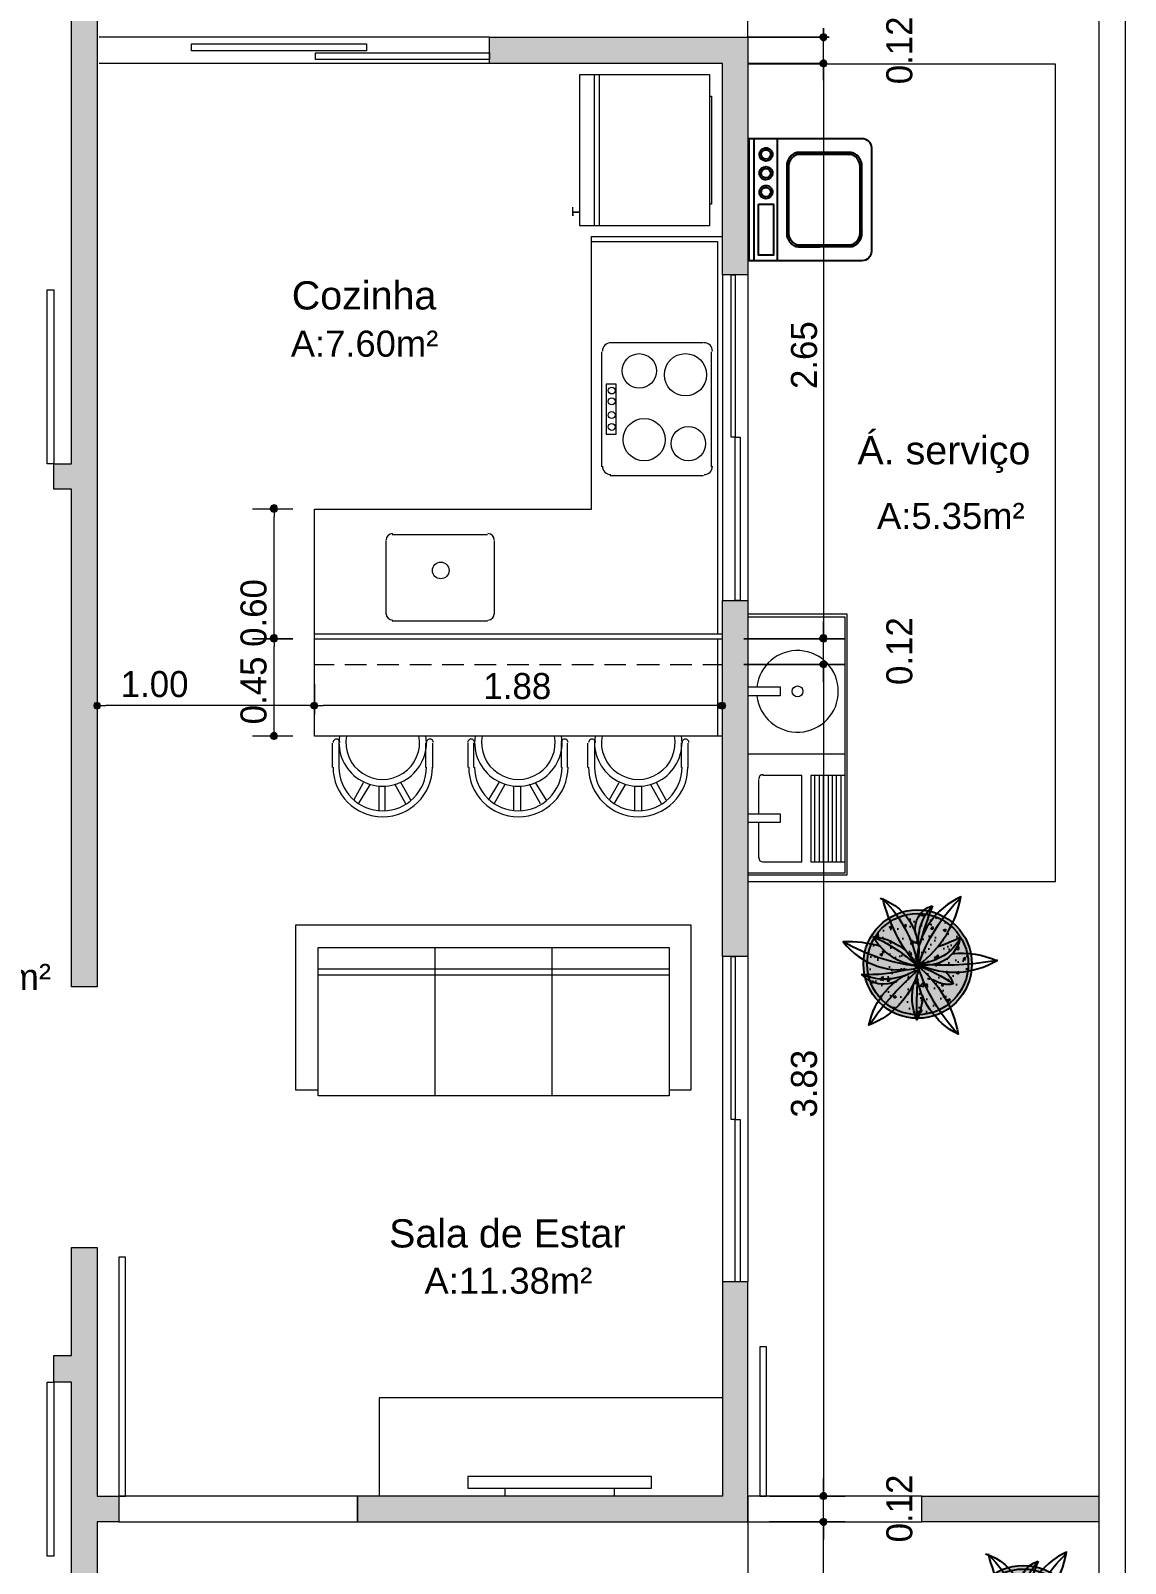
# Model space of a CAD drawing. Header units: millimetres. Extents: x 21 to 236, y 15 to 64.
# Drawn here: x 43.55 to 48.6, y 34.58 to 41.65 of the extents above; entities that cross this region are included whole.
import ezdxf

# ---------------------------------------------------------------- set-up
doc = ezdxf.new("R2010")
doc.units = ezdxf.units.MM
for name, color, linetype in [('AI-Hatch mob', 254, 'Continuous'), ('AI-Paisagismo', 95, 'Continuous'), ('AI-Produção', 1, 'Continuous'), ('MOBIL', 7, 'Continuous'), ('PDF_0', 210, 'Continuous'), ('PDF_Cota', 90, 'Continuous'), ('PDF_Desnível', 7, 'Continuous'), ('PDF_Enchimento de Parede', 8, 'Continuous'), ('PDF_Esquadria', 7, 'Continuous'), ('PDF_Hidráulico', 150, 'Continuous'), ('PDF_Mobiliário', 61, 'Continuous'), ('PDF_Parede', 7, 'Continuous'), ('PDF_Soleira', 7, 'Continuous'), ('PDF_Terreno', 7, 'Continuous'), ('PDF_Text', 70, 'Continuous')]:
    doc.layers.add(name, color=color, linetype=linetype)
doc.styles.add('PDF Arial', font='arial.ttf')
doc.styles.add('PDF Comic Sans MS', font='comic.ttf')

# ---------------------------------------------------------------- blocks, each defined once
blk = doc.blocks.new('Arbusto1')
at = {"flags": 128}
blk.add_lwpolyline([(0.0576, 0.1576, 0.135862), (0.0236, 0.3544, 0.247326), (0.0118, 0.0118, -0.188686), (0.3071, 0.2008, -0.277493), (0.0259, 0.0008)], format="xyb", dxfattribs=at)
for points in [[(0.0091, 0.0033, 0.186418), (-0.2953, 0.1772, 0.252114), (-0.031, 0.0013)], [(0.0949, -0.1546, -0.085889), (0.1181, -0.3189, -0.299002), (0, 0.0118, 0.249413), (-0.2481, -0.2126, 0.265564), (-0.0118, 0, 0.265564)], [(-0.2449, -0.2091, 0.066822), (-0.007, 0.0135, 0.066822)], [(-0.1227, 0.0246, 0.10007), (-0.2296, -0.0018, 0.179323), (-0.0616, -0.0104, 0.179323)], [(0.3071, -0.1536, 0.404034), (0, 0, 0.404034)], [(0.0118, 0, 0.112321), (0.3071, -0.1417, 0.112321)], [(-0.0072, -0.0414, 0.083152), (-0.0261, -0.2395, -0.207321), (-0.0239, -0.0287)]]:
    blk.add_lwpolyline(points, format="xyb")
for centre, radius, start, end in [((1.2335, 0.1484), 1.2256, 170.23998, 186.11478), ((0.2538, 0.7945), 0.8262, 228.57445, 252.38422), ((0.03, 0.1395), 0.1067, 169.11662, 218.95559), ((-0.0981, 0.059), 0.1033, 42.83737, 76.97864), ((-0.5699, -0.2041), 0.6149, 20.51384, 36.02424), ((0.1574, 0.0502), 0.1474, 101.42671, 190.98767), ((-0.2383, 0.7068), 0.7406, 289.63177, 316.94159), ((0.2445, 0.0008), 0.2283, 121.90552, 175.18589), ((0.8018, -0.124), 0.7452, 154.68532, 162.45009), ((0.1141, 0.2293), 0.2181, 261.63887, 315.62551), ((-0.3455, 1.5689), 1.6141, 286.3355, 292.41502), ((0.1687, 0.103), 0.1052, 257.35568, 344.35325), ((-0.2218, 2.1799), 2.1818, 269.91003, 274.50199), ((-0.1107, -0.2158), 0.2515, 6.50728, 62.3609), ((0.8521, 0.1207), 0.8546, 188.09589, 210.72258), ((0.2627, 0.0386), 0.2575, 188.55522, 241.3289), ((-0.4512, -0.4544), 0.6475, 24.75992, 44.64728), ((-0.3148, 0.1946), 0.3742, 330.76974, 331.93672), ((-0.0726, -0.5233), 0.5357, 46.14832, 80.37107), ((-0.039, 0.0482), 0.1322, 320.02915, 321.13948), ((-0.039, 0.0482), 0.1435, 320.56864, 320.63136), ((-0.039, 0.0482), 0.1549, 320.00462, 321.09436), ((0.0632, -0.1424), 0.1335, 154.5276, 228.0163)]:
    blk.add_arc(centre, radius, start, end)
blk = doc.blocks.new('vaso diâmetro 50cm')
at = {"layer": 'AI-Hatch mob'}
h = blk.add_hatch(color=31, dxfattribs=at)
edge = h.paths.add_edge_path()
edge.add_arc((0, -0.25), 0.25, 0, 360)
edge = h.paths.add_edge_path(flags=16)
edge.add_arc((0, -0.25), 0.2333, 0, 360)
at = {"layer": 'AI-Hatch mob', "ltscale": 3, "true_color": 0xa0784b}
h = blk.add_hatch(dxfattribs=at)
h.set_pattern_fill('AR-CONC,_O', color=35, scale=0.000684224)
h.set_pattern_definition([(50, (-0.23333, -0.48333), (0.124655, -0.010906), [0.013034, -0.14338]), (355, (-0.23333, -0.48333), (-0.024114, 0.130726), [0.010428, -0.114703]), (100.45, (-0.22295, -0.48424), (0.100542, 0.11982), [0.011078, -0.121853]), (46.184, (-0.23333, -0.44857), (0.18548, -0.028766), [0.01955, -0.21507]), (96.636, (-0.21788, -0.45097), (0.16244, 0.169294), [0.016616, -0.18278]), (351.184, (-0.23333, -0.44857), (0.16244, 0.169294), [0.01564, -0.172055]), (21, (-0.21595, -0.45726), (0.103739, -0.069973), [0.013034, -0.14338]), (326, (-0.21595, -0.45726), (0.042286, 0.126026), [0.010428, -0.114703]), (71.451, (-0.20731, -0.4631), (0.146025, 0.056054), [0.011078, -0.121853]), (37.5, (-0.233333, -0.483333), (0.0021133, 0.0578546), [0, -0.113313, 0, -0.116441, 0, -0.115138]), (7.5, (-0.233333, -0.483333), (0.0457196, 0.068546), [0, -0.066389, 0, -0.110706, 0, -0.0438827]), (327.5, (-0.27209, -0.483333), (0.0927743, -0.0039197), [0, -0.043448, 0, -0.1355585, 0, -0.1798756]), (317.5, (-0.28947, -0.48333), (0.101354, 0.017397), [0, -0.056483, 0, -0.090025, 0, -0.127738])])
edge = h.paths.add_edge_path()
edge.add_arc((0, -0.25), 0.2333, 0, 360)
at = {"layer": 'AI-Hatch mob'}
blk.add_hatch(color=255, dxfattribs=at).paths.add_polyline_path([(0.2333, -0.25, 1), (-0.2333, -0.25, 1)])
for radius in [0.25, 0.2333]:
    blk.add_circle((0, -0.25), radius)
at = {"layer": 'AI-Paisagismo', "xscale": -1.051555555555648, "yscale": 1.051555555555264, "zscale": 1.051555555555563, "rotation": 271.0386537856739}
blk.add_blockref('Arbusto1', (-0.0061, -0.2662), dxfattribs=at)
blk = doc.blocks.new('MLR')
at = {"color": 0}
for points in [[(0.282, 0), (-0.282, 0), (-0.282, -0.5206), (-0.282, -0.5207, 0.414208), (-0.2386, -0.564), (-0.2386, -0.564), (-0.2386, -0.564), (0.2386, -0.564), (0.2386, -0.564, 0.414208), (0.282, -0.5206), (0.282, -0.5206)], [(-0.2083, -0.0477), (-0.2083, -0.0477, 0.414214), (-0.2386, -0.0781), (-0.2386, -0.0781), (-0.2386, -0.0781, 0.414222), (-0.2083, -0.1085), (-0.2083, -0.1085), (-0.2083, -0.1085, 0.414205), (-0.1779, -0.0781), (-0.1779, -0.0781), (-0.1779, -0.0781), (-0.1779, -0.0781, 0.414205), (-0.2083, -0.0477), (-0.2083, -0.0477), (-0.2083, -0.0477)], [(-0.2083, -0.0564), (-0.2083, -0.0564, 0.414214), (-0.23, -0.0781), (-0.23, -0.0781), (-0.23, -0.0781, 0.414225), (-0.2083, -0.0998), (-0.2083, -0.0998), (-0.2083, -0.0998, 0.414202), (-0.1866, -0.0781), (-0.1866, -0.0781), (-0.1866, -0.0781), (-0.1866, -0.0781, 0.414202), (-0.2083, -0.0564), (-0.2083, -0.0564), (-0.2083, -0.0564)], [(-0.1215, -0.0477), (-0.1215, -0.0477, 0.414214), (-0.1519, -0.0781), (-0.1519, -0.0781), (-0.1519, -0.0781, 0.414222), (-0.1215, -0.1085), (-0.1215, -0.1085), (-0.1215, -0.1085, 0.414205), (-0.0911, -0.0781), (-0.0911, -0.0781), (-0.0911, -0.0781, 0.414214), (-0.1215, -0.0477), (-0.1215, -0.0477)], [(-0.1215, -0.0564), (-0.1215, -0.0564, 0.414202), (-0.1432, -0.0781), (-0.1432, -0.0781), (-0.1432, -0.0781), (-0.1432, -0.0781, 0.414202), (-0.1215, -0.0998), (-0.1215, -0.0998), (-0.1215, -0.0998), (-0.1215, -0.0998, 0.414202), (-0.0998, -0.0781), (-0.0998, -0.0781), (-0.0998, -0.0781, 0.414214), (-0.1215, -0.0564), (-0.1215, -0.0564)], [(-0.0347, -0.0477), (-0.0347, -0.0477, 0.414214), (-0.0651, -0.0781), (-0.0651, -0.0781), (-0.0651, -0.0781, 0.414222), (-0.0347, -0.1085), (-0.0347, -0.1085), (-0.0347, -0.1085, 0.414205), (-0.0043, -0.0781), (-0.0043, -0.0781), (-0.0043, -0.0781, 0.414214), (-0.0347, -0.0477), (-0.0347, -0.0477)], [(-0.0347, -0.0564), (-0.0347, -0.0564, 0.414214), (-0.0564, -0.0781), (-0.0564, -0.0781), (-0.0564, -0.0781, 0.414225), (-0.0347, -0.0998), (-0.0347, -0.0998), (-0.0347, -0.0998, 0.414202), (-0.013, -0.0781), (-0.013, -0.0781), (-0.013, -0.0781), (-0.013, -0.0781, 0.414202), (-0.0347, -0.0564), (-0.0347, -0.0564), (-0.0347, -0.0564)]]:
    blk.add_lwpolyline(points, format="xyb", close=True, dxfattribs=at)
for points in [[(-0.282, 0), (-0.282, -0.0217), (0.282, -0.0217), (0.282, 0)], [(-0.282, 0), (-0.282, -0.1302), (0.282, -0.1302), (0.282, 0)], [(0.0217, -0.0434), (0.0217, -0.1128), (0.256, -0.1128), (0.256, -0.0434)]]:
    blk.add_lwpolyline(points, close=True, dxfattribs=at)
for points in [[(-0.2169, -0.4629), (-0.2169, -0.463), (-0.2169, -0.4631), (-0.2168, -0.4772), (-0.2084, -0.4916), (-0.1994, -0.5045), (-0.1855, -0.5124), (-0.1693, -0.5205), (-0.1501, -0.5207), (-0.1443, -0.5206), (-0.0037, -0.5207), (0.1405, -0.5206), (0.1501, -0.5207), (0.168, -0.5206), (0.184, -0.5132), (0.1988, -0.5051), (0.2075, -0.4929), (0.2169, -0.4784), (0.2169, -0.453), (0.2169, -0.3413), (0.217, -0.2354), (0.2168, -0.2162), (0.2084, -0.2027), (0.2001, -0.1901), (0.1847, -0.1814), (0.1684, -0.1736), (0.1501, -0.1735), (0.1443, -0.1736), (0.0037, -0.1735), (-0.1405, -0.1736), (-0.1501, -0.1735), (-0.168, -0.1736), (-0.184, -0.181), (-0.1988, -0.1891), (-0.2075, -0.2013), (-0.2169, -0.2158), (-0.2169, -0.2383), (-0.2169, -0.3529), (-0.2169, -0.4615), (-0.2169, -0.4622), (-0.2169, -0.4629)], [(-0.2083, -0.4608), (-0.2083, -0.4609), (-0.2083, -0.4609), (-0.2082, -0.4738), (-0.2006, -0.4861), (-0.1926, -0.4978), (-0.1789, -0.5052), (-0.1646, -0.5119), (-0.1479, -0.512), (-0.1347, -0.512), (0.0038, -0.512), (0.1385, -0.512), (0.1479, -0.512), (0.1646, -0.5119), (0.1783, -0.5055), (0.1915, -0.4987), (0.2002, -0.4867), (0.2082, -0.4738), (0.2083, -0.451), (0.2083, -0.3414), (0.2083, -0.2375), (0.2081, -0.2197), (0.2002, -0.2075), (0.1926, -0.1964), (0.1789, -0.189), (0.1646, -0.1823), (0.1479, -0.1822), (0.1347, -0.1822), (-0.0038, -0.1822), (-0.1385, -0.1822), (-0.1479, -0.1822), (-0.1642, -0.1823), (-0.1786, -0.1889), (-0.1919, -0.1961), (-0.2, -0.2072), (-0.208, -0.2198), (-0.2083, -0.2372), (-0.2083, -0.35), (-0.2083, -0.4594), (-0.2083, -0.4601), (-0.2083, -0.4608)]]:
    blk.add_open_spline(points, degree=2, knots=[0, 0, 0, 1, 1, 2, 3, 4, 5, 6, 7, 8, 9, 10, 11, 12, 13, 14, 15, 16, 17, 18, 19, 20, 21, 22, 23, 24, 25, 26, 27, 28, 29, 30, 31, 32, 33, 34, 35, 36, 36, 37, 37, 37], dxfattribs=at)

msp = doc.modelspace()

# ---------------------------------------------------------------- linework, layer by layer
at = {"layer": 'PDF_0', "lineweight": 0}
for points in [[(47.2079, 41.6601), (47.2079, 41.6374)], [(47.2079, 41.4561), (47.2079, 41.4788)], [(47.2079, 38.8862), (47.2079, 38.8681)], [(47.2079, 38.6868), (47.2079, 38.7095)], [(47.2079, 34.934), (47.2079, 34.9159)], [(47.2079, 34.7346), (47.2079, 34.7527)]]:
    msp.add_lwpolyline(points, close=True, dxfattribs=at)
for points in [[(44.6743, 39.4256), (44.6743, 39.4075)], [(44.6743, 38.8681), (44.6743, 38.8862)], [(44.6743, 38.8273), (44.6743, 38.8092)], [(43.8766, 38.5372), (43.8992, 38.5372)], [(44.8374, 38.5372), (44.8193, 38.5372)], [(44.8782, 38.5372), (44.9009, 38.5372)], [(46.7184, 38.5372), (46.7003, 38.5372)], [(44.6743, 38.4194), (44.6743, 38.4375)]]:
    msp.add_lwpolyline(points, dxfattribs=at)
at = {"layer": 'PDF_0', "transparency": 33554559}
for points in [[(47.2079, 41.6193), (47.1943, 41.6329), (47.1852, 41.6193)], [(47.2079, 41.6193), (47.1943, 41.6329), (47.1852, 41.6193)], [(47.1852, 41.6193), (47.1943, 41.6057), (47.2079, 41.6193)], [(47.1852, 41.6193), (47.1943, 41.6057), (47.2079, 41.6193)], [(47.2079, 41.6374), (47.2079, 41.6193), (47.1943, 41.6329)], [(47.2079, 41.6374), (47.2079, 41.6193), (47.1943, 41.6329)], [(47.1943, 41.6057), (47.2079, 41.6193), (47.2079, 41.5966)], [(47.1943, 41.6057), (47.2079, 41.6193), (47.2079, 41.5966)], [(47.2215, 41.6329), (47.2079, 41.6374), (47.2079, 41.6193)], [(47.2215, 41.6329), (47.2079, 41.6374), (47.2079, 41.6193)], [(47.2079, 41.6193), (47.226, 41.6193), (47.2215, 41.6329)], [(47.2079, 41.6193), (47.226, 41.6193), (47.2215, 41.6329)], [(47.2079, 41.5966), (47.2215, 41.6057), (47.2079, 41.6193)], [(47.2215, 41.6057), (47.2079, 41.6193), (47.226, 41.6193)], [(47.2079, 41.5966), (47.2215, 41.6057), (47.2079, 41.6193)], [(47.2215, 41.6057), (47.2079, 41.6193), (47.226, 41.6193)], [(47.1943, 41.5105), (47.2079, 41.4969), (47.1852, 41.4969)], [(47.1943, 41.5105), (47.2079, 41.4969), (47.1852, 41.4969)], [(47.2079, 41.4969), (47.1852, 41.4969), (47.1943, 41.4833)], [(47.2079, 41.4969), (47.1852, 41.4969), (47.1943, 41.4833)], [(47.2079, 41.5196), (47.1943, 41.5105), (47.2079, 41.4969)], [(47.2079, 41.5196), (47.1943, 41.5105), (47.2079, 41.4969)], [(47.1943, 41.4833), (47.2079, 41.4788), (47.2079, 41.4969)], [(47.1943, 41.4833), (47.2079, 41.4788), (47.2079, 41.4969)], [(47.2215, 41.5105), (47.2079, 41.4969), (47.2079, 41.5196)], [(47.2215, 41.5105), (47.2079, 41.4969), (47.2079, 41.5196)], [(47.226, 41.4969), (47.2215, 41.5105), (47.2079, 41.4969)], [(47.226, 41.4969), (47.2215, 41.5105), (47.2079, 41.4969)], [(47.2079, 41.4788), (47.2079, 41.4969), (47.2215, 41.4833)], [(47.2079, 41.4969), (47.2215, 41.4833), (47.226, 41.4969)], [(47.2079, 41.4788), (47.2079, 41.4969), (47.2215, 41.4833)], [(47.2079, 41.4969), (47.2215, 41.4833), (47.226, 41.4969)], [(44.6607, 39.4618), (44.6743, 39.4437), (44.6516, 39.4437)], [(44.6743, 39.4437), (44.6516, 39.4437), (44.6607, 39.4301)], [(44.6743, 39.4664), (44.6607, 39.4618), (44.6743, 39.4437)], [(44.6607, 39.4301), (44.6743, 39.4256), (44.6743, 39.4437)], [(44.6879, 39.4618), (44.6743, 39.4437), (44.6743, 39.4664)], [(44.6924, 39.4437), (44.6879, 39.4618), (44.6743, 39.4437)], [(44.6743, 39.4256), (44.6743, 39.4437), (44.6879, 39.4301)], [(44.6743, 39.4437), (44.6879, 39.4301), (44.6924, 39.4437)], [(44.6607, 38.8636), (44.6743, 38.8454), (44.6516, 38.8454)], [(44.6743, 38.8454), (44.6607, 38.8636), (44.6516, 38.8454)], [(44.6743, 38.8681), (44.6607, 38.8636), (44.6743, 38.8454)], [(44.6743, 38.8681), (44.6743, 38.8454), (44.6607, 38.8636)], [(44.6879, 38.8636), (44.6743, 38.8454), (44.6743, 38.8681)], [(44.6879, 38.8636), (44.6743, 38.8681), (44.6743, 38.8454)], [(44.6924, 38.8454), (44.6879, 38.8636), (44.6743, 38.8454)], [(44.6743, 38.8454), (44.6924, 38.8454), (44.6879, 38.8636)], [(47.2079, 38.8454), (47.1943, 38.8636), (47.1852, 38.8454)], [(47.2079, 38.8454), (47.1943, 38.8636), (47.1852, 38.8454)], [(47.2079, 38.8681), (47.2079, 38.8454), (47.1943, 38.8636)], [(47.2079, 38.8681), (47.2079, 38.8454), (47.1943, 38.8636)], [(47.2215, 38.8636), (47.2079, 38.8681), (47.2079, 38.8454)], [(47.2215, 38.8636), (47.2079, 38.8681), (47.2079, 38.8454)], [(47.2079, 38.8454), (47.226, 38.8454), (47.2215, 38.8636)], [(47.2079, 38.8454), (47.226, 38.8454), (47.2215, 38.8636)], [(44.6743, 38.8454), (44.6516, 38.8454), (44.6607, 38.8318)], [(44.6516, 38.8454), (44.6607, 38.8318), (44.6743, 38.8454)], [(44.6607, 38.8318), (44.6743, 38.8273), (44.6743, 38.8454)], [(44.6607, 38.8318), (44.6743, 38.8454), (44.6743, 38.8273)], [(44.6743, 38.8273), (44.6743, 38.8454), (44.6879, 38.8318)], [(44.6743, 38.8454), (44.6879, 38.8318), (44.6924, 38.8454)], [(44.6743, 38.8273), (44.6879, 38.8318), (44.6743, 38.8454)], [(44.6879, 38.8318), (44.6743, 38.8454), (44.6924, 38.8454)], [(47.1852, 38.8454), (47.1943, 38.8318), (47.2079, 38.8454)], [(47.1852, 38.8454), (47.1943, 38.8318), (47.2079, 38.8454)], [(47.1943, 38.8318), (47.2079, 38.8454), (47.2079, 38.8273)], [(47.1943, 38.8318), (47.2079, 38.8454), (47.2079, 38.8273)], [(47.2079, 38.8273), (47.2215, 38.8318), (47.2079, 38.8454)], [(47.2215, 38.8318), (47.2079, 38.8454), (47.226, 38.8454)], [(47.2079, 38.8273), (47.2215, 38.8318), (47.2079, 38.8454)], [(47.2215, 38.8318), (47.2079, 38.8454), (47.226, 38.8454)], [(47.1943, 38.7412), (47.2079, 38.7276), (47.1852, 38.7276)], [(47.1943, 38.7412), (47.2079, 38.7276), (47.1852, 38.7276)], [(47.2079, 38.7276), (47.1852, 38.7276), (47.1943, 38.714)], [(47.2079, 38.7276), (47.1852, 38.7276), (47.1943, 38.714)], [(47.2079, 38.7457), (47.1943, 38.7412), (47.2079, 38.7276)], [(47.2079, 38.7457), (47.1943, 38.7412), (47.2079, 38.7276)], [(47.1943, 38.714), (47.2079, 38.7095), (47.2079, 38.7276)], [(47.1943, 38.714), (47.2079, 38.7095), (47.2079, 38.7276)], [(47.2215, 38.7412), (47.2079, 38.7276), (47.2079, 38.7457)], [(47.2215, 38.7412), (47.2079, 38.7276), (47.2079, 38.7457)], [(47.226, 38.7276), (47.2215, 38.7412), (47.2079, 38.7276)], [(47.226, 38.7276), (47.2215, 38.7412), (47.2079, 38.7276)], [(47.2079, 38.7095), (47.2079, 38.7276), (47.2215, 38.714)], [(47.2079, 38.7276), (47.2215, 38.714), (47.226, 38.7276)], [(47.2079, 38.7095), (47.2079, 38.7276), (47.2215, 38.714)], [(47.2079, 38.7276), (47.2215, 38.714), (47.226, 38.7276)], [(43.8448, 38.5508), (43.8584, 38.5372), (43.8403, 38.5372)], [(43.8403, 38.5372), (43.8448, 38.5236), (43.8584, 38.5372)], [(43.8584, 38.5554), (43.8448, 38.5508), (43.8584, 38.5372)], [(43.8448, 38.5236), (43.8584, 38.5372), (43.8584, 38.5191)], [(43.8584, 38.5372), (43.872, 38.5508), (43.8584, 38.5554)], [(43.8766, 38.5372), (43.8584, 38.5372), (43.872, 38.5508)], [(43.8584, 38.5372), (43.8584, 38.5191), (43.872, 38.5236)], [(43.872, 38.5236), (43.8766, 38.5372), (43.8584, 38.5372)], [(44.8465, 38.5508), (44.8601, 38.5372), (44.8374, 38.5372)], [(44.8465, 38.5508), (44.8374, 38.5372), (44.8601, 38.5372)], [(44.8374, 38.5372), (44.8465, 38.5236), (44.8601, 38.5372)], [(44.8374, 38.5372), (44.8601, 38.5372), (44.8465, 38.5236)], [(44.8601, 38.5554), (44.8465, 38.5508), (44.8601, 38.5372)], [(44.8601, 38.5372), (44.8601, 38.5554), (44.8465, 38.5508)], [(44.8465, 38.5236), (44.8601, 38.5372), (44.8601, 38.5191)], [(44.8601, 38.5372), (44.8465, 38.5236), (44.8601, 38.5191)], [(44.8601, 38.5372), (44.8737, 38.5508), (44.8601, 38.5554)], [(44.8737, 38.5508), (44.8601, 38.5372), (44.8601, 38.5554)], [(44.8782, 38.5372), (44.8601, 38.5372), (44.8737, 38.5508)], [(44.8782, 38.5372), (44.8737, 38.5508), (44.8601, 38.5372)], [(44.8601, 38.5372), (44.8601, 38.5191), (44.8737, 38.5236)], [(44.8737, 38.5236), (44.8782, 38.5372), (44.8601, 38.5372)], [(44.8601, 38.5191), (44.8737, 38.5236), (44.8601, 38.5372)], [(44.8737, 38.5236), (44.8601, 38.5372), (44.8782, 38.5372)], [(46.7229, 38.5508), (46.7184, 38.5372), (46.7411, 38.5372)], [(46.7184, 38.5372), (46.7411, 38.5372), (46.7229, 38.5236)], [(46.7411, 38.5372), (46.7411, 38.5554), (46.7229, 38.5508)], [(46.7411, 38.5372), (46.7229, 38.5236), (46.7411, 38.5191)], [(46.7546, 38.5508), (46.7411, 38.5372), (46.7411, 38.5554)], [(46.7592, 38.5372), (46.7546, 38.5508), (46.7411, 38.5372)], [(46.7411, 38.5191), (46.7546, 38.5236), (46.7411, 38.5372)], [(46.7546, 38.5236), (46.7411, 38.5372), (46.7592, 38.5372)], [(44.6743, 38.3967), (44.6607, 38.4103), (44.6516, 38.3967)], [(44.6516, 38.3967), (44.6607, 38.3831), (44.6743, 38.3967)], [(44.6743, 38.4194), (44.6743, 38.3967), (44.6607, 38.4103)], [(44.6607, 38.3831), (44.6743, 38.3967), (44.6743, 38.3786)], [(44.6879, 38.4103), (44.6743, 38.4194), (44.6743, 38.3967)], [(44.6743, 38.3967), (44.6924, 38.3967), (44.6879, 38.4103)], [(44.6743, 38.3786), (44.6879, 38.3831), (44.6743, 38.3967)], [(44.6879, 38.3831), (44.6743, 38.3967), (44.6924, 38.3967)], [(47.2079, 34.8932), (47.1943, 34.9068), (47.1852, 34.8932)], [(47.2079, 34.8932), (47.1943, 34.9068), (47.1852, 34.8932)], [(47.2079, 34.9159), (47.2079, 34.8932), (47.1943, 34.9068)], [(47.2079, 34.9159), (47.2079, 34.8932), (47.1943, 34.9068)], [(47.2215, 34.9068), (47.2079, 34.9159), (47.2079, 34.8932)], [(47.2215, 34.9068), (47.2079, 34.9159), (47.2079, 34.8932)], [(47.2079, 34.8932), (47.226, 34.8932), (47.2215, 34.9068)], [(47.2079, 34.8932), (47.226, 34.8932), (47.2215, 34.9068)], [(47.1852, 34.8932), (47.1943, 34.8796), (47.2079, 34.8932)], [(47.1852, 34.8932), (47.1943, 34.8796), (47.2079, 34.8932)], [(47.1943, 34.8796), (47.2079, 34.8932), (47.2079, 34.8751)], [(47.1943, 34.8796), (47.2079, 34.8932), (47.2079, 34.8751)], [(47.2079, 34.8751), (47.2215, 34.8796), (47.2079, 34.8932)], [(47.2215, 34.8796), (47.2079, 34.8932), (47.226, 34.8932)], [(47.2079, 34.8751), (47.2215, 34.8796), (47.2079, 34.8932)], [(47.2215, 34.8796), (47.2079, 34.8932), (47.226, 34.8932)], [(47.1943, 34.7889), (47.2079, 34.7753), (47.1852, 34.7753)], [(47.1943, 34.7889), (47.2079, 34.7753), (47.1852, 34.7753)], [(47.2079, 34.7753), (47.1852, 34.7753), (47.1943, 34.7617)], [(47.2079, 34.7753), (47.1852, 34.7753), (47.1943, 34.7617)], [(47.2079, 34.7935), (47.1943, 34.7889), (47.2079, 34.7753)], [(47.2079, 34.7935), (47.1943, 34.7889), (47.2079, 34.7753)], [(47.1943, 34.7617), (47.2079, 34.7527), (47.2079, 34.7753)], [(47.1943, 34.7617), (47.2079, 34.7527), (47.2079, 34.7753)], [(47.2215, 34.7889), (47.2079, 34.7753), (47.2079, 34.7935)], [(47.2215, 34.7889), (47.2079, 34.7753), (47.2079, 34.7935)], [(47.226, 34.7753), (47.2215, 34.7889), (47.2079, 34.7753)], [(47.226, 34.7753), (47.2215, 34.7889), (47.2079, 34.7753)], [(47.2079, 34.7527), (47.2079, 34.7753), (47.2215, 34.7617)], [(47.2079, 34.7753), (47.2215, 34.7617), (47.226, 34.7753)], [(47.2079, 34.7527), (47.2079, 34.7753), (47.2215, 34.7617)], [(47.2079, 34.7753), (47.2215, 34.7617), (47.226, 34.7753)]]:
    msp.add_solid(points, dxfattribs=at)
at = {"layer": 'PDF_Cota', "lineweight": 0}
for points in [[(47.233, 41.6193), (46.8589, 41.6193)], [(47.226, 41.4969), (46.8589, 41.4969)], [(44.5746, 38.8454), (44.7604, 38.8454)], [(47.3076, 38.8454), (46.8408, 38.8454)], [(47.3076, 38.7276), (46.8408, 38.7276)], [(44.8601, 38.637), (44.8601, 38.4964)], [(46.8589, 34.7753), (47.6611, 34.7753), (47.6611, 34.8932), (46.8589, 34.8932)], [(47.3076, 34.8932), (46.9586, 34.8932)], [(47.3076, 34.7753), (46.9586, 34.7753)]]:
    msp.add_lwpolyline(points, close=True, dxfattribs=at)
for points in [[(47.2079, 41.4969), (47.2079, 41.6193)], [(47.2079, 41.4198), (47.2079, 41.4561), (47.2079, 38.8862), (47.2079, 38.927)], [(44.7604, 39.4437), (44.5746, 39.4437)], [(44.6743, 38.8862), (44.6743, 39.4075)], [(44.6743, 38.4375), (44.6743, 38.8092)], [(47.2079, 38.7276), (47.2079, 38.8454)], [(47.2079, 38.646), (47.2079, 38.6868), (47.2079, 34.934), (47.2079, 34.9748)], [(43.8584, 38.637), (43.8584, 38.637)], [(46.7411, 38.4964), (46.7411, 38.637)], [(44.8193, 38.5372), (43.8992, 38.5372)], [(46.7003, 38.5372), (44.9009, 38.5372)], [(44.7604, 38.3967), (44.5746, 38.3967)], [(47.2079, 34.7753), (47.2079, 34.8932)], [(47.2079, 31.0316), (47.2079, 34.7346), (47.2079, 34.6938)]]:
    msp.add_lwpolyline(points, dxfattribs=at)
msp.add_circle((47.0878, 38.603), 0.0249, dxfattribs=at)
at = {"layer": 'PDF_Desnível', "lineweight": 9}
for points in [[(46.8589, 41.6193), (46.8589, 42.698)], [(46.8589, 34.7753), (46.8589, 30.5919), (43.8584, 30.5919)]]:
    msp.add_lwpolyline(points, dxfattribs=at)
msp.add_lwpolyline([(46.8589, 37.7259), (48.2775, 37.7259), (48.2775, 41.495), (46.8589, 41.495)], close=True, dxfattribs=at)
at = {"layer": 'PDF_Enchimento de Parede', "transparency": 33554559}
for points in [[(43.8584, 45.073), (43.7406, 45.073), (43.8584, 39.6522)], [(43.7406, 45.073), (43.8584, 39.6522), (43.7406, 39.6522)], [(46.8589, 41.6193), (45.6669, 41.6193), (46.8589, 41.4969)], [(45.6669, 41.6193), (46.8589, 41.4969), (45.6669, 41.4969)], [(46.8589, 41.4969), (46.7411, 41.4969), (46.8589, 40.5224)], [(46.7411, 41.4969), (46.8589, 40.5224), (46.7411, 40.5224)], [(43.8584, 39.6522), (43.659, 39.6522), (43.8584, 39.5344)], [(43.659, 39.6522), (43.8584, 39.5344), (43.659, 39.5344)], [(43.8584, 39.5344), (43.7406, 39.5344), (43.8584, 37.241)], [(43.7406, 39.5344), (43.8584, 37.241), (43.7406, 37.241)], [(46.8589, 39.0222), (46.7411, 39.0222), (46.8589, 37.3815)], [(46.7411, 39.0222), (46.8589, 37.3815), (46.7411, 37.3815)], [(43.8584, 36.0399), (43.7406, 36.0399), (43.8584, 35.5413)], [(43.7406, 36.0399), (43.8584, 35.5413), (43.7406, 35.5413)], [(46.7411, 35.8813), (46.8589, 35.8813), (46.8589, 35.8813)], [(46.8589, 35.8813), (46.7411, 35.8813), (46.8589, 34.8932)], [(46.7411, 35.8813), (46.8589, 34.8932), (46.7411, 34.8932)], [(43.8584, 35.5413), (43.659, 35.5413), (43.8584, 35.4189)], [(43.659, 35.5413), (43.8584, 35.4189), (43.659, 35.4189)], [(43.8584, 35.4189), (43.7406, 35.4189), (43.8584, 34.8932)], [(43.7406, 35.4189), (43.8584, 34.8932), (43.7406, 34.8932)], [(43.9582, 34.8932), (43.7406, 34.8932), (43.9582, 34.7753)], [(43.7406, 34.8932), (43.9582, 34.7753), (43.7406, 34.7753)], [(46.8589, 34.8932), (46.7411, 34.8932), (45.0595, 34.8932)], [(46.8589, 34.8932), (45.0595, 34.8932), (46.8589, 34.7753)], [(45.0595, 34.8932), (46.8589, 34.7753), (45.0595, 34.7753)], [(46.7411, 34.8932), (46.8589, 34.8932), (46.8589, 34.8932)], [(48.477, 34.7753), (47.6611, 34.7753), (47.6611, 34.8932)], [(47.6611, 34.8932), (48.477, 34.8932), (48.477, 34.7753)], [(43.8584, 34.7753), (43.7406, 34.7753), (43.8584, 32.8219)], [(43.7406, 34.7753), (43.8584, 32.8219), (43.7406, 32.8219)], [(48.477, 34.7753), (48.477, 34.7753), (47.6611, 34.7753)]]:
    msp.add_solid(points, dxfattribs=at)
at = {"layer": 'PDF_Esquadria', "lineweight": 9}
for points in [[(45.1003, 41.5558), (44.2936, 41.5558), (44.2936, 41.5875), (45.1003, 41.5875)], [(45.6669, 41.515), (44.8646, 41.515), (44.8646, 41.5468), (45.6669, 41.5468)], [(46.7818, 40.5224), (46.8, 40.5224), (46.8, 39.7746), (46.7818, 39.7746)], [(43.6273, 40.4544), (43.659, 40.4544), (43.659, 39.6522), (43.6273, 39.6522)], [(46.8, 39.7746), (46.8226, 39.7746), (46.8226, 39.0222), (46.8, 39.0222)], [(46.7818, 37.3815), (46.8, 37.3815), (46.8, 36.6291), (46.7818, 36.6291)], [(46.8, 36.6291), (46.8226, 36.6291), (46.8226, 35.8813), (46.8, 35.8813)], [(43.9582, 34.8932), (43.9899, 34.8932), (43.9899, 35.9946), (43.9582, 35.9946)], [(46.9133, 35.5821), (46.9133, 34.8932), (46.945, 34.8932), (46.945, 35.5821)], [(43.6273, 35.4189), (43.659, 35.4189), (43.659, 34.6167), (43.6273, 34.6167)]]:
    msp.add_lwpolyline(points, close=True, dxfattribs=at)
for points in [[(46.7411, 40.5224), (46.7411, 39.0222)], [(46.8589, 40.5224), (46.8589, 39.0222)], [(46.7411, 37.3815), (46.7411, 35.8813)], [(46.8589, 37.3815), (46.8589, 35.8813)]]:
    msp.add_lwpolyline(points, dxfattribs=at)
at = {"layer": 'PDF_Hidráulico', "lineweight": 9}
for points in [[(46.7411, 38.3967), (44.8601, 38.3967), (44.8601, 38.8454), (44.8601, 39.4437), (46.1382, 39.4437), (46.1382, 40.6992), (46.7411, 40.6992)], [(46.1382, 40.6765), (46.7184, 40.6765), (46.7184, 38.8681)], [(46.6549, 40.2097), (46.2244, 40.2097)], [(46.1836, 40.1689), (46.1836, 39.6386)], [(46.6912, 39.6386), (46.6912, 40.1689)], [(46.2244, 39.5978), (46.6549, 39.5978)], [(45.191, 38.9588), (45.191, 39.2987)], [(45.2182, 39.3259), (45.2272, 39.3259), (45.6397, 39.3259), (45.6578, 39.3259)], [(45.6895, 39.2987), (45.6895, 38.9588)], [(46.8589, 37.7667), (47.3076, 37.7667), (47.3076, 38.9452), (46.8589, 38.9452)], [(44.8601, 38.8681), (46.7411, 38.8681)], [(45.6578, 38.927), (45.2182, 38.927)], [(44.8601, 38.8454), (46.7411, 38.8454)], [(46.7184, 38.8454), (46.7184, 38.3967)], [(46.8589, 38.6234), (47.0085, 38.6234), (47.0085, 38.5826), (46.8589, 38.5826)], [(46.8589, 38.3152), (47.3076, 38.3152)], [(46.9087, 38.0387), (46.9087, 38.1973)], [(46.9269, 37.8166), (47.1082, 37.8166), (47.1082, 38.2154), (46.9269, 38.2154)], [(47.3076, 38.2154), (47.149, 38.2154), (47.149, 37.8166), (47.3076, 37.8166)], [(47.1671, 37.8166), (47.1671, 38.2154)], [(47.1898, 37.8166), (47.1898, 38.2154)], [(47.2079, 37.8166), (47.2079, 38.2154)], [(47.2306, 37.8166), (47.2306, 38.2154)], [(47.2487, 37.8166), (47.2487, 38.2154)], [(47.2668, 37.8166), (47.2668, 38.2154)], [(47.2895, 37.8166), (47.2895, 38.2154)], [(46.8589, 38.0387), (47.0085, 38.0387), (47.0085, 37.9979), (46.8589, 37.9979)], [(46.9087, 37.8347), (46.9087, 37.9979)]]:
    msp.add_lwpolyline(points, dxfattribs=at)
for points in [[(46.2516, 39.7882), (46.2516, 40.0193), (46.2062, 40.0193), (46.2062, 39.7882)], [(46.8589, 37.7577), (47.3167, 37.7577), (47.3167, 38.9588), (46.8589, 38.9588)]]:
    msp.add_lwpolyline(points, close=True, dxfattribs=at)
for centre, radius in [((46.3581, 40.0805), 0.0793), ((46.5711, 40.0624), 0.0974), ((46.2312, 39.9899), 0.0159), ((46.2312, 39.94), 0.0159), ((46.2312, 39.8766), 0.0159), ((46.3807, 39.7633), 0.0974), ((46.2312, 39.8222), 0.0159), ((46.5847, 39.7451), 0.0793)]:
    msp.add_circle(centre, radius, dxfattribs=at)
at = {"layer": 'PDF_Hidráulico', "lineweight": 0}
msp.add_circle((45.4425, 39.1604), 0.0385, dxfattribs=at)
at = {"layer": 'PDF_Hidráulico', "lineweight": 9}
for centre, radius, start, end in [((46.2266, 40.1712), 0.0385, 90, 180), ((46.6572, 40.1712), 0.0385, 0, 90), ((46.2266, 39.6409), 0.0385, 180, 270), ((46.6572, 39.6409), 0.0385, 270, 360), ((45.2204, 39.3009), 0.0295, 90.00001, 179.99999), ((45.6601, 39.3009), 0.0295, 0.00001, 89.99999), ((45.2204, 38.961), 0.0295, 180.00001, 269.99999), ((45.6601, 38.961), 0.0295, 270.00001, 359.99999), ((47.0878, 38.603), 0.1881, 186.13587, 173.86413), ((46.9291, 38.1996), 0.0204, 90.00002, 179.99998), ((46.9291, 37.837), 0.0204, 180.00002, 269.99998)]:
    msp.add_arc(centre, radius, start, end, dxfattribs=at)
at = {"layer": 'PDF_Mobiliário', "lineweight": 9}
for points in [[(46.0839, 41.447), (46.6821, 41.447), (46.6821, 40.7491), (46.0839, 40.7491)], [(44.8782, 36.7379), (44.8782, 37.4223), (46.4963, 37.4223), (46.4963, 36.7379)], [(46.4147, 34.9294), (46.4147, 34.9838), (45.5672, 34.9838), (45.5672, 34.9294)], [(46.2425, 34.9294), (46.2425, 34.8932), (45.7394, 34.8932), (45.7394, 34.9294)]]:
    msp.add_lwpolyline(points, close=True, dxfattribs=at)
for points in [[(46.1518, 40.7491), (46.1518, 41.447)], [(46.1745, 40.7491), (46.1745, 41.447)], [(46.6821, 41.3473), (46.6912, 41.3473), (46.6912, 40.8488), (46.6821, 40.8488)], [(46.0521, 40.8125), (46.0521, 40.7944), (46.0521, 40.8352)], [(46.0839, 40.8125), (46.0521, 40.8125), (46.0839, 40.8125)], [(44.9417, 38.365), (44.9417, 38.2517)], [(44.9734, 38.365), (44.9734, 38.2517)], [(45.3723, 38.365), (45.3723, 38.2517)], [(45.404, 38.365), (45.404, 38.2517)], [(45.5672, 38.365), (45.5672, 38.2517)], [(45.5944, 38.365), (45.5944, 38.2517)], [(45.9977, 38.365), (45.9977, 38.2517)], [(46.0249, 38.365), (46.0249, 38.2517)], [(46.1201, 38.365), (46.1201, 38.2517)], [(46.1518, 38.365), (46.1518, 38.2517)], [(46.5507, 38.365), (46.5507, 38.2517)], [(46.5824, 38.365), (46.5824, 38.2517)], [(45.0414, 38.1021), (45.0867, 38.1837)], [(45.0641, 38.084), (45.1185, 38.1746)], [(45.1592, 38.0523), (45.1592, 38.1656)], [(45.1864, 38.0523), (45.1864, 38.1656)], [(45.2816, 38.084), (45.2318, 38.1746)], [(45.3043, 38.1021), (45.259, 38.1837)], [(45.6623, 38.1021), (45.7122, 38.1837)], [(45.6895, 38.084), (45.7394, 38.1746)], [(45.7802, 38.0523), (45.7802, 38.1656)], [(45.8119, 38.0523), (45.8119, 38.1656)], [(45.9026, 38.084), (45.8527, 38.1746)], [(45.9298, 38.1021), (45.8799, 38.1837)], [(46.2198, 38.1021), (46.2651, 38.1837)], [(46.2425, 38.084), (46.2969, 38.1746)], [(46.3377, 38.0523), (46.3377, 38.1656)], [(46.3694, 38.0523), (46.3694, 38.1656)], [(46.46, 38.084), (46.4102, 38.1746)], [(46.4827, 38.1021), (46.4374, 38.1837)], [(44.8782, 36.7651), (44.774, 36.7651), (44.774, 37.5265), (46.596, 37.5265), (46.596, 36.7651), (46.4963, 36.7651)], [(45.4176, 36.7379), (45.4176, 37.4223)], [(45.9569, 36.7379), (45.9569, 37.4223)], [(46.4963, 37.3226), (44.8782, 37.3226)], [(46.4963, 37.2954), (44.8782, 37.2954)], [(46.7411, 35.3464), (45.1592, 35.3464), (45.1592, 34.8932)]]:
    msp.add_lwpolyline(points, dxfattribs=at)
for centre, radius, start, end in [((44.9621, 38.3673), 0.0159, 359.99993, 180.00007), ((45.1751, 38.3673), 0.2017, 171.19449, 8.80551), ((45.3927, 38.3673), 0.0159, 359.99993, 180.00007), ((45.583, 38.3673), 0.0159, 359.99993, 180.00007), ((45.8006, 38.3673), 0.2017, 171.19449, 8.80551), ((46.0136, 38.3673), 0.0159, 359.99993, 180.00007), ((46.1405, 38.3673), 0.0159, 359.99993, 180.00007), ((46.3535, 38.3673), 0.2017, 171.19449, 8.80551), ((46.5711, 38.3673), 0.0159, 359.99993, 180.00007), ((45.1751, 38.254), 0.2289, 180, 0), ((45.1751, 38.254), 0.2017, 180, 360), ((45.8006, 38.254), 0.2289, 180, 0), ((45.8006, 38.254), 0.2017, 180, 360), ((46.3535, 38.254), 0.2289, 180, 0), ((46.3535, 38.254), 0.2017, 180, 360)]:
    msp.add_arc(centre, radius, start, end, dxfattribs=at)
at = {"layer": 'PDF_Mobiliário', "lineweight": 0}
for centre in [(45.1751, 38.3673), (45.8006, 38.3673), (46.3535, 38.3673)]:
    msp.add_arc(centre, 0.17, 169.6234, 10.3766, dxfattribs=at)
at = {"layer": 'PDF_Parede', "lineweight": 20}
for points in [[(41.5379, 43.2555), (41.5379, 45.073), (41.2387, 45.073), (41.2387, 45.1953), (41.6602, 45.1953), (43.8584, 45.1953), (43.8584, 37.241), (43.7406, 37.241), (43.7406, 39.5344), (43.659, 39.5344), (43.659, 39.6522), (43.7406, 39.6522), (43.7406, 45.073), (41.6602, 45.073), (41.6602, 43.2555)], [(46.7411, 40.5224), (46.7411, 41.4969), (45.6669, 41.4969), (45.6669, 41.6193), (46.8589, 41.6193), (46.8589, 40.5224)], [(46.7411, 37.3815), (46.7411, 39.0222), (46.8589, 39.0222), (46.8589, 37.3815)], [(40.2189, 33.2615), (40.3368, 33.2615), (40.3368, 32.8219), (43.7406, 32.8219), (43.7406, 35.4189), (43.659, 35.4189), (43.659, 35.5413), (43.7406, 35.5413), (43.7406, 36.0399), (43.8584, 36.0399), (43.8584, 34.8932), (43.9582, 34.8932), (43.9582, 34.7753), (43.8584, 34.7753), (43.8584, 32.704), (39.5209, 32.704), (39.5209, 32.8219), (40.2189, 32.8219)], [(46.7411, 35.8813), (46.7411, 34.8932), (45.0595, 34.8932), (45.0595, 34.7753), (46.8589, 34.7753), (46.8589, 35.8813)]]:
    msp.add_lwpolyline(points, close=True, dxfattribs=at)
at = {"layer": 'PDF_Parede', "lineweight": 0}
for points in [[(44.8601, 38.7276), (44.9508, 38.7276)], [(45.0006, 38.7276), (45.1003, 38.7276)], [(45.1502, 38.7276), (45.2499, 38.7276)], [(45.2997, 38.7276), (45.3995, 38.7276)], [(45.4493, 38.7276), (45.549, 38.7276)], [(45.5989, 38.7276), (45.6986, 38.7276)], [(45.7485, 38.7276), (45.8482, 38.7276)], [(45.898, 38.7276), (45.9977, 38.7276)], [(46.0476, 38.7276), (46.1473, 38.7276)], [(46.1972, 38.7276), (46.2969, 38.7276)], [(46.3467, 38.7276), (46.451, 38.7276)], [(46.5008, 38.7276), (46.6005, 38.7276)], [(46.6504, 38.7276), (46.7411, 38.7276)]]:
    msp.add_lwpolyline(points, dxfattribs=at)
at = {"layer": 'PDF_Parede', "lineweight": 20}
msp.add_lwpolyline([(48.477, 34.7753), (47.6611, 34.7753), (47.6611, 34.8932), (48.477, 34.8932)], dxfattribs=at)
at = {"layer": 'PDF_Soleira', "lineweight": 0}
for points in [[(45.6669, 41.6193), (43.8675, 41.6193)], [(45.6669, 41.4969), (43.8675, 41.4969)]]:
    msp.add_lwpolyline(points, dxfattribs=at)
msp.add_lwpolyline([(43.9582, 34.7753), (45.0595, 34.7753), (45.0595, 34.8932), (43.9582, 34.8932)], close=True, dxfattribs=at)
at = {"layer": 'PDF_Terreno', "lineweight": 9}
msp.add_lwpolyline([(38.7187, 32.8219), (38.7187, 51.8489), (48.477, 51.8489), (48.477, 35.0971), (48.477, 26.9615), (48.5993, 26.9615), (48.5993, 51.9713), (38.6009, 51.9713), (38.6009, 26.9615), (38.7187, 26.9615), (38.7187, 32.704)], dxfattribs=at)

# ---------------------------------------------------------------- block references
at = {"layer": 'AI-Produção'}
for p in [(47.6419, 37.596), (48.1287, 34.5741)]:
    msp.add_blockref('vaso diâmetro 50cm', p, dxfattribs=at)
at = {"layer": 'MOBIL', "extrusion": (0, 0, -1), "zscale": -1, "rotation": 270}
msp.add_blockref('MLR', (-46.8642, 40.8699), dxfattribs=at)

# ---------------------------------------------------------------- texts
at = {"layer": 'PDF_Text', "char_height": 0.12003, "attachment_point": 7, "rotation": 90, "style": 'PDF Comic Sans MS'}
for s, insert in [('0.12', (47.6188, 41.4017)), ('2.65', (47.1792, 39.9967)), ('0.45 0.60', (44.641, 38.4511)), ('0.12', (47.6188, 38.6324)), ('3.83', (47.1792, 36.6382)), ('0.12', (47.6188, 34.6802))]:
    msp.add_mtext(s, dxfattribs=dict(at, insert=insert))
at = {"layer": 'PDF_Text', "attachment_point": 7}
for s, insert, char_height, style in [('Cozinha', (44.7559, 40.3616), 0.13003, 'PDF Arial'), ('A:7.60m²', (44.7513, 40.1442), 0.12003, 'PDF Arial'), ('Á. serviço', (47.3641, 39.6095), 0.13003, 'PDF Arial'), ('A:5.35m²', (47.4544, 39.3502), 0.12003, 'PDF Arial'), ('1.00', (43.9672, 38.575), 0.12003, 'PDF Comic Sans MS'), ('1.88', (45.6397, 38.5659), 0.12003, 'PDF Comic Sans MS'), ('A:3.50m²', (42.9656, 37.2252), 0.12003, 'PDF Arial'), ('Sala de Estar', (45.2046, 36.0377), 0.130035, 'PDF Arial'), ('A:11.38m²', (45.3677, 35.8247), 0.12003, 'PDF Arial')]:
    msp.add_mtext(s, dxfattribs=dict(at, insert=insert, char_height=char_height, style=style))

doc.saveas('drawing.dxf')
